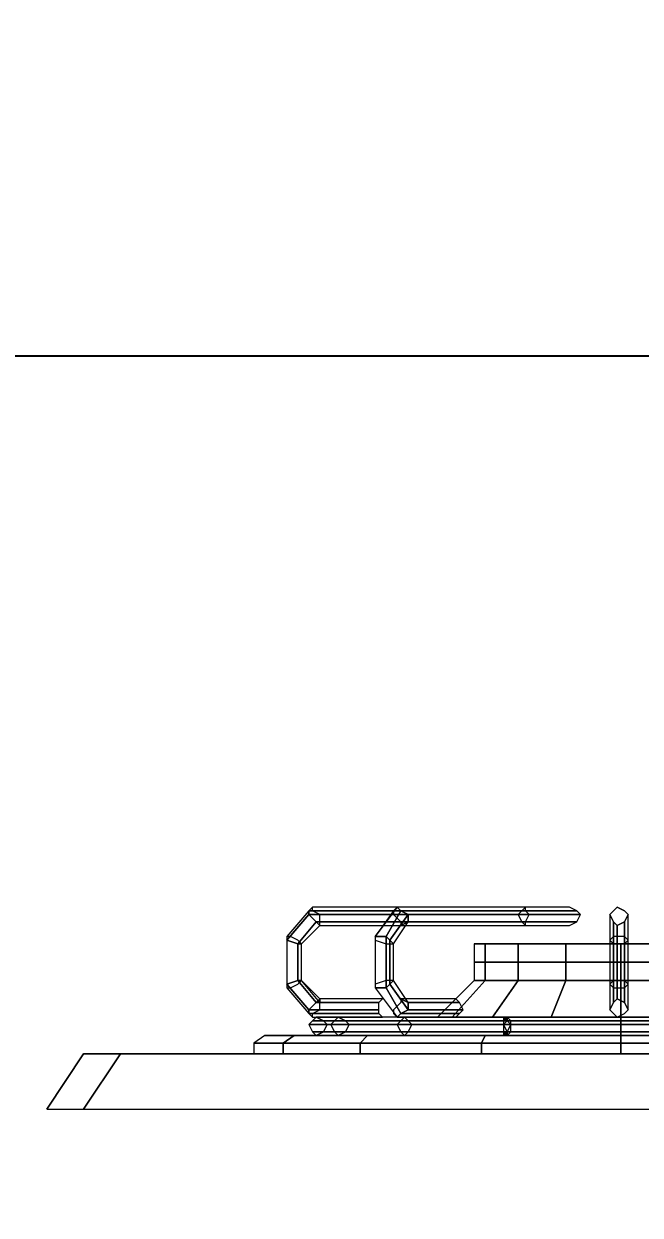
# Model space of a CAD drawing. Header units: millimetres. Extents: x -497855 to 324262, y -590254 to -173602.
# Drawn here: x -486051.2 to -485889.1, y -587116.4 to -586803 of the extents above; entities that cross this region are included whole.
import ezdxf

# ---------------------------------------------------------------- set-up
doc = ezdxf.new("R2010")
doc.units = ezdxf.units.MM
doc.header["$PDMODE"] = 3
doc.layers.add('水电图层', color=4, linetype='Continuous')
doc.styles.add('数、文', font='', dxfattribs={"width": 0.8})
doc.styles.get('数、文').set_extended_font_data('SimSun')
doc.dimstyles.new('60', dxfattribs={"dimscale": 60, "dimtxt": 1, "dimasz": 0.8, "dimexe": 1, "dimexo": 3, "dimgap": 0.3, "dimtad": 1, "dimdec": 0, "dimtxsty": '数、文', "dimblk": 'OBLIQUE', "dimcen": 0.3, "dimdle": 0.4, "dimclrd": 8, "dimclre": 8, "dimclrt": 1, "dimadec": 0, "dimazin": 0, "dimtfac": 1, "dimtdec": 0, "dimtix": 1, "dimtofl": 0, "dimtmove": 1, "dimatfit": 3, "dimldrblk": 'DOT', "dimfxl": 1, "dimfxlon": 1, "dimtolj": 1, "dimarcsym": 0})

# ---------------------------------------------------------------- blocks, each defined once
blk = doc.blocks.new('thyju')
at = {"color": 7, "lineweight": 0}
for p, q in [((-487527.13, -501179.56), (-487532.92, -501186.32)), ((-487526.16, -501178.6), (-487527.13, -501179.56)), ((-487526.16, -501178.6), (-487527.13, -501179.56)), ((-487527.13, -501180.53), (-487527.13, -501179.56)), ((-487471.12, -501179.56), (-487527.13, -501179.56)), ((-487527.13, -501179.56), (-487527.13, -501180.53)), ((-487527.13, -501179.56), (-487471.12, -501179.56)), ((-487527.13, -501179.56), (-487527.13, -501180.53)), ((-487470.15, -501178.6), (-487526.16, -501178.6)), ((-487526.16, -501179.56), (-487526.16, -501178.6)), ((-487524.23, -501180.53), (-487526.16, -501179.56)), ((-487503.95, -501178.6), (-487509.74, -501186.32)), ((-487509.74, -501186.32), (-487503.95, -501178.6)), ((-487504.92, -501179.56), (-487509.74, -501186.32)), ((-487502.98, -501179.56), (-487506.85, -501186.32)), ((-487506.85, -501186.32), (-487502.98, -501179.56)), ((-487503.95, -501178.6), (-487504.92, -501179.56)), ((-487503.95, -501178.6), (-487504.92, -501179.56)), ((-487504.92, -501179.56), (-487504.92, -501180.53)), ((-487458.56, -501178.6), (-487503.95, -501178.6)), ((-487503.95, -501178.6), (-487502.98, -501179.56)), ((-487502.98, -501179.56), (-487503.95, -501178.6)), ((-487502.98, -501179.56), (-487503.95, -501178.6)), ((-487456.63, -501179.56), (-487502.98, -501179.56)), ((-487502.98, -501179.56), (-487501.05, -501180.53)), ((-487502.98, -501179.56), (-487456.63, -501179.56)), ((-487501.05, -501180.53), (-487502.98, -501179.56)), ((-487501.05, -501180.53), (-487502.98, -501179.56)), ((-487472.08, -501180.53), (-487471.12, -501179.56)), ((-487471.12, -501179.56), (-487472.08, -501180.53)), ((-487471.12, -501179.56), (-487470.15, -501178.6)), ((-487470.15, -501178.6), (-487471.12, -501179.56)), ((-487470.15, -501179.56), (-487470.15, -501178.6)), ((-487469.19, -501180.53), (-487470.15, -501179.56)), ((-487456.63, -501179.56), (-487458.56, -501178.6)), ((-487455.67, -501180.53), (-487456.63, -501179.56)), ((-487446.98, -501179.56), (-487447.94, -501180.53)), ((-487447.94, -501180.53), (-487446.98, -501179.56)), ((-487446.98, -501179.56), (-487447.94, -501180.53)), ((-487446.98, -501179.56), (-487447.94, -501180.53)), ((-487446.01, -501178.6), (-487446.98, -501179.56)), ((-487446.98, -501179.56), (-487446.01, -501178.6)), ((-487446.01, -501178.6), (-487446.98, -501179.56)), ((-487446.01, -501178.6), (-487446.98, -501179.56)), ((-487446.98, -501179.56), (-487446.98, -501179.56)), ((-487446.98, -501179.56), (-487446.98, -501179.56)), ((-487444.08, -501179.56), (-487446.01, -501178.6)), ((-487446.01, -501178.6), (-487446.01, -501178.6)), ((-487446.01, -501178.6), (-487444.08, -501179.56)), ((-487446.01, -501178.6), (-487446.01, -501178.6)), ((-487444.08, -501179.56), (-487446.01, -501178.6)), ((-487444.08, -501179.56), (-487446.01, -501178.6)), ((-487443.11, -501180.53), (-487444.08, -501179.56)), ((-487444.08, -501179.56), (-487444.08, -501179.56)), ((-487444.08, -501179.56), (-487443.11, -501180.53)), ((-487444.08, -501179.56), (-487444.08, -501179.56)), ((-487443.11, -501180.53), (-487444.08, -501179.56)), ((-487443.11, -501180.53), (-487444.08, -501179.56)), ((-487527.13, -501180.53), (-487532.92, -501187.29)), ((-487532.92, -501187.29), (-487527.13, -501180.53)), ((-487525.19, -501182.46), (-487530.02, -501188.25)), ((-487530.02, -501188.25), (-487525.19, -501182.46)), ((-487529.06, -501188.25), (-487524.23, -501183.43)), ((-487525.19, -501182.46), (-487527.13, -501180.53)), ((-487472.08, -501180.53), (-487527.13, -501180.53)), ((-487527.13, -501180.53), (-487525.19, -501182.46)), ((-487527.13, -501180.53), (-487472.08, -501180.53)), ((-487527.13, -501180.53), (-487525.19, -501182.46)), ((-487524.23, -501183.43), (-487525.19, -501182.46)), ((-487471.12, -501182.46), (-487525.19, -501182.46)), ((-487525.19, -501182.46), (-487524.23, -501183.43)), ((-487525.19, -501182.46), (-487471.12, -501182.46)), ((-487525.19, -501182.46), (-487524.23, -501183.43)), ((-487524.23, -501182.46), (-487524.23, -501180.53)), ((-487524.23, -501180.53), (-487524.23, -501180.53)), ((-487524.23, -501183.43), (-487524.23, -501182.46)), ((-487524.23, -501183.43), (-487470.15, -501183.43)), ((-487501.05, -501180.53), (-487505.88, -501187.29)), ((-487505.88, -501187.29), (-487501.05, -501180.53)), ((-487504.92, -501180.53), (-487502.98, -501182.46)), ((-487504.92, -501180.53), (-487504.92, -501180.53)), ((-487504.92, -501188.25), (-487501.05, -501182.46)), ((-487502.98, -501182.46), (-487502.98, -501183.43)), ((-487502.98, -501183.43), (-487501.05, -501182.46)), ((-487501.05, -501182.46), (-487502.98, -501183.43)), ((-487502.98, -501183.43), (-487458.56, -501183.43)), ((-487455.67, -501180.53), (-487501.05, -501180.53)), ((-487501.05, -501180.53), (-487501.05, -501182.46)), ((-487501.05, -501180.53), (-487455.67, -501180.53)), ((-487501.05, -501182.46), (-487501.05, -501180.53)), ((-487501.05, -501182.46), (-487501.05, -501180.53)), ((-487501.05, -501182.46), (-487456.63, -501182.46)), ((-487456.63, -501182.46), (-487501.05, -501182.46)), ((-487471.12, -501182.46), (-487472.08, -501180.53)), ((-487472.08, -501180.53), (-487471.12, -501182.46)), ((-487470.15, -501183.43), (-487471.12, -501182.46)), ((-487471.12, -501182.46), (-487470.15, -501183.43)), ((-487470.15, -501182.46), (-487469.19, -501180.53)), ((-487470.15, -501183.43), (-487470.15, -501182.46)), ((-487469.19, -501180.53), (-487469.19, -501180.53)), ((-487458.56, -501183.43), (-487456.63, -501182.46)), ((-487456.63, -501182.46), (-487455.67, -501180.53)), ((-487447.94, -501180.53), (-487447.94, -501180.53)), ((-487447.94, -501180.53), (-487446.98, -501182.46)), ((-487447.94, -501180.53), (-487447.94, -501180.53)), ((-487447.94, -501180.53), (-487447.94, -501187.29)), ((-487446.98, -501182.46), (-487447.94, -501180.53)), ((-487447.94, -501180.53), (-487446.98, -501182.46)), ((-487447.94, -501180.53), (-487447.94, -501180.53)), ((-487446.98, -501182.46), (-487446.01, -501183.43)), ((-487446.98, -501182.46), (-487446.98, -501188.25)), ((-487446.01, -501183.43), (-487446.98, -501182.46)), ((-487446.98, -501188.25), (-487446.98, -501182.46)), ((-487446.98, -501182.46), (-487446.01, -501183.43)), ((-487446.01, -501183.43), (-487444.08, -501182.46)), ((-487444.08, -501182.46), (-487446.01, -501183.43)), ((-487446.01, -501183.43), (-487444.08, -501182.46)), ((-487446.01, -501188.25), (-487446.01, -501183.43)), ((-487446.01, -501183.43), (-487446.01, -501188.25)), ((-487444.08, -501182.46), (-487443.11, -501180.53)), ((-487443.11, -501180.53), (-487444.08, -501182.46)), ((-487444.08, -501182.46), (-487443.11, -501180.53)), ((-487444.08, -501188.25), (-487444.08, -501182.46)), ((-487444.08, -501182.46), (-487444.08, -501188.25)), ((-487443.11, -501180.53), (-487443.11, -501180.53)), ((-487443.11, -501187.29), (-487443.11, -501180.53)), ((-487532.92, -501186.32), (-487532.92, -501187.29)), ((-487531.95, -501186.32), (-487532.92, -501186.32)), ((-487532.92, -501186.32), (-487532.92, -501186.32)), ((-487532.92, -501186.32), (-487532.92, -501187.29)), ((-487530.02, -501187.29), (-487531.95, -501186.32)), ((-487509.74, -501186.32), (-487506.85, -501186.32)), ((-487509.74, -501186.32), (-487509.74, -501186.32)), ((-487509.74, -501186.32), (-487509.74, -501199.84)), ((-487506.85, -501186.32), (-487509.74, -501186.32)), ((-487506.85, -501186.32), (-487509.74, -501186.32)), ((-487509.74, -501186.32), (-487509.74, -501186.32)), ((-487509.74, -501186.32), (-487509.74, -501187.29)), ((-487506.85, -501186.32), (-487505.88, -501187.29)), ((-487506.85, -501186.32), (-487506.85, -501199.84)), ((-487505.88, -501187.29), (-487506.85, -501186.32)), ((-487506.85, -501199.84), (-487506.85, -501186.32)), ((-487505.88, -501187.29), (-487506.85, -501186.32)), ((-487446.98, -501186.32), (-487447.94, -501187.29)), ((-487446.01, -501186.32), (-487446.98, -501186.32)), ((-487444.08, -501186.32), (-487446.01, -501186.32)), ((-487443.11, -501187.29), (-487444.08, -501186.32)), ((-487532.92, -501187.29), (-487530.02, -501188.25)), ((-487532.92, -501187.29), (-487532.92, -501198.88)), ((-487530.02, -501188.25), (-487532.92, -501187.29)), ((-487532.92, -501187.29), (-487530.02, -501188.25)), ((-487529.06, -501188.25), (-487530.02, -501187.29)), ((-487530.02, -501187.29), (-487530.02, -501187.29)), ((-487530.02, -501188.25), (-487529.06, -501188.25)), ((-487530.02, -501188.25), (-487530.02, -501197.91)), ((-487529.06, -501188.25), (-487530.02, -501188.25)), ((-487530.02, -501197.91), (-487530.02, -501188.25)), ((-487530.02, -501188.25), (-487529.06, -501188.25)), ((-487529.06, -501197.91), (-487529.06, -501188.25)), ((-487529.06, -501188.25), (-487529.06, -501188.25)), ((-487509.74, -501187.29), (-487506.85, -501188.25)), ((-487509.74, -501187.29), (-487509.74, -501187.29)), ((-487506.85, -501188.25), (-487505.88, -501188.25)), ((-487505.88, -501187.29), (-487504.92, -501188.25)), ((-487505.88, -501187.29), (-487505.88, -501198.88)), ((-487504.92, -501188.25), (-487505.88, -501187.29)), ((-487505.88, -501198.88), (-487505.88, -501187.29)), ((-487504.92, -501188.25), (-487505.88, -501187.29)), ((-487505.88, -501188.25), (-487504.92, -501188.25)), ((-487504.92, -501197.91), (-487504.92, -501188.25)), ((-487483.67, -501188.25), (-487483.67, -501193.08)), ((-487480.77, -501188.25), (-487483.67, -501188.25)), ((-487480.77, -501188.25), (-487483.67, -501188.25)), ((-487483.67, -501188.25), (-487480.77, -501188.25)), ((-487480.77, -501193.08), (-487480.77, -501188.25)), ((-487480.77, -501188.25), (-487480.77, -501193.08)), ((-487472.08, -501188.25), (-487480.77, -501188.25)), ((-487472.08, -501188.25), (-487480.77, -501188.25)), ((-487480.77, -501188.25), (-487472.08, -501188.25)), ((-487472.08, -501193.08), (-487472.08, -501188.25)), ((-487472.08, -501188.25), (-487472.08, -501193.08)), ((-487459.53, -501188.25), (-487472.08, -501188.25)), ((-487459.53, -501188.25), (-487472.08, -501188.25)), ((-487472.08, -501188.25), (-487459.53, -501188.25)), ((-487459.53, -501193.08), (-487459.53, -501188.25)), ((-487459.53, -501188.25), (-487459.53, -501193.08)), ((-487445.05, -501188.25), (-487459.53, -501188.25)), ((-487445.05, -501188.25), (-487459.53, -501188.25)), ((-487459.53, -501188.25), (-487445.05, -501188.25)), ((-487447.94, -501187.29), (-487446.98, -501188.25)), ((-487447.94, -501187.29), (-487447.94, -501198.88)), ((-487446.98, -501188.25), (-487447.94, -501187.29)), ((-487447.94, -501187.29), (-487446.98, -501188.25)), ((-487447.94, -501187.29), (-487447.94, -501187.29)), ((-487446.98, -501188.25), (-487446.01, -501188.25)), ((-487446.98, -501188.25), (-487446.98, -501197.91)), ((-487446.01, -501188.25), (-487446.98, -501188.25)), ((-487446.98, -501197.91), (-487446.98, -501188.25)), ((-487446.98, -501188.25), (-487446.01, -501188.25)), ((-487446.01, -501188.25), (-487444.08, -501188.25)), ((-487446.01, -501197.91), (-487446.01, -501188.25)), ((-487446.01, -501188.25), (-487446.01, -501197.91)), ((-487444.08, -501188.25), (-487446.01, -501188.25)), ((-487446.01, -501188.25), (-487444.08, -501188.25)), ((-487445.05, -501193.08), (-487445.05, -501188.25)), ((-487445.05, -501188.25), (-487445.05, -501193.08)), ((-487430.56, -501188.25), (-487445.05, -501188.25)), ((-487430.56, -501188.25), (-487445.05, -501188.25)), ((-487445.05, -501188.25), (-487430.56, -501188.25)), ((-487444.08, -501188.25), (-487443.11, -501187.29)), ((-487443.11, -501187.29), (-487444.08, -501188.25)), ((-487444.08, -501188.25), (-487443.11, -501187.29)), ((-487444.08, -501197.91), (-487444.08, -501188.25)), ((-487444.08, -501188.25), (-487444.08, -501197.91)), ((-487443.11, -501198.88), (-487443.11, -501187.29)), ((-487483.67, -501193.08), (-487480.77, -501193.08)), ((-487483.67, -501193.08), (-487483.67, -501197.91)), ((-487480.77, -501193.08), (-487483.67, -501193.08)), ((-487480.77, -501193.08), (-487472.08, -501193.08)), ((-487480.77, -501197.91), (-487480.77, -501193.08)), ((-487480.77, -501193.08), (-487480.77, -501197.91)), ((-487472.08, -501193.08), (-487480.77, -501193.08)), ((-487472.08, -501193.08), (-487459.53, -501193.08)), ((-487472.08, -501197.91), (-487472.08, -501193.08)), ((-487472.08, -501193.08), (-487472.08, -501197.91)), ((-487459.53, -501193.08), (-487472.08, -501193.08)), ((-487459.53, -501193.08), (-487445.05, -501193.08)), ((-487459.53, -501197.91), (-487459.53, -501193.08)), ((-487459.53, -501193.08), (-487459.53, -501197.91)), ((-487445.05, -501193.08), (-487459.53, -501193.08)), ((-487445.05, -501193.08), (-487430.56, -501193.08)), ((-487445.05, -501197.91), (-487445.05, -501193.08)), ((-487445.05, -501193.08), (-487445.05, -501197.91)), ((-487430.56, -501193.08), (-487445.05, -501193.08)), ((-487532.92, -501198.88), (-487530.02, -501197.91)), ((-487530.02, -501197.91), (-487532.92, -501198.88)), ((-487530.02, -501197.91), (-487532.92, -501198.88)), ((-487532.92, -501198.88), (-487527.13, -501205.64)), ((-487527.13, -501205.64), (-487532.92, -501198.88)), ((-487532.92, -501198.88), (-487532.92, -501199.84)), ((-487532.92, -501198.88), (-487532.92, -501199.84)), ((-487531.95, -501199.84), (-487530.02, -501198.88)), ((-487530.02, -501197.91), (-487529.06, -501197.91)), ((-487525.19, -501203.7), (-487530.02, -501197.91)), ((-487530.02, -501197.91), (-487525.19, -501203.7)), ((-487529.06, -501197.91), (-487530.02, -501197.91)), ((-487530.02, -501198.88), (-487529.06, -501197.91)), ((-487529.06, -501197.91), (-487530.02, -501197.91)), ((-487530.02, -501198.88), (-487530.02, -501198.88)), ((-487529.06, -501197.91), (-487524.23, -501202.74)), ((-487524.23, -501203.7), (-487529.06, -501197.91)), ((-487529.06, -501197.91), (-487529.06, -501197.91)), ((-487524.23, -501202.74), (-487529.06, -501197.91)), ((-487529.06, -501197.91), (-487529.06, -501197.91)), ((-487506.85, -501197.91), (-487509.74, -501198.88)), ((-487509.74, -501198.88), (-487509.74, -501199.84)), ((-487509.74, -501198.88), (-487509.74, -501198.88)), ((-487505.88, -501197.91), (-487506.85, -501197.91)), ((-487506.85, -501199.84), (-487505.88, -501198.88)), ((-487505.88, -501198.88), (-487506.85, -501199.84)), ((-487506.85, -501199.84), (-487505.88, -501198.88)), ((-487505.88, -501198.88), (-487504.92, -501197.91)), ((-487504.92, -501197.91), (-487505.88, -501198.88)), ((-487505.88, -501198.88), (-487504.92, -501197.91)), ((-487504.92, -501197.91), (-487505.88, -501197.91)), ((-487505.88, -501198.88), (-487501.05, -501205.64)), ((-487501.05, -501205.64), (-487505.88, -501198.88)), ((-487501.05, -501203.7), (-487504.92, -501197.91)), ((-487483.67, -501197.91), (-487493.33, -501207.57)), ((-487480.77, -501197.91), (-487489.47, -501207.57)), ((-487489.47, -501207.57), (-487480.77, -501197.91)), ((-487483.67, -501197.91), (-487480.77, -501197.91)), ((-487480.77, -501197.91), (-487483.67, -501197.91)), ((-487480.77, -501197.91), (-487472.08, -501197.91)), ((-487472.08, -501197.91), (-487480.77, -501197.91)), ((-487472.08, -501197.91), (-487478.84, -501207.57)), ((-487478.84, -501207.57), (-487472.08, -501197.91)), ((-487472.08, -501197.91), (-487459.53, -501197.91)), ((-487459.53, -501197.91), (-487472.08, -501197.91)), ((-487459.53, -501197.91), (-487463.39, -501207.57)), ((-487463.39, -501207.57), (-487459.53, -501197.91)), ((-487459.53, -501197.91), (-487445.05, -501197.91)), ((-487445.05, -501197.91), (-487459.53, -501197.91)), ((-487447.94, -501198.88), (-487446.98, -501197.91)), ((-487446.98, -501197.91), (-487447.94, -501198.88)), ((-487446.98, -501197.91), (-487447.94, -501198.88)), ((-487447.94, -501198.88), (-487447.94, -501205.64)), ((-487447.94, -501198.88), (-487446.98, -501199.84)), ((-487447.94, -501198.88), (-487447.94, -501198.88)), ((-487446.98, -501197.91), (-487446.01, -501197.91)), ((-487446.98, -501197.91), (-487446.98, -501203.7)), ((-487446.01, -501197.91), (-487446.98, -501197.91)), ((-487446.98, -501203.7), (-487446.98, -501197.91)), ((-487446.01, -501197.91), (-487446.98, -501197.91)), ((-487446.01, -501197.91), (-487444.08, -501197.91)), ((-487446.01, -501202.74), (-487446.01, -501197.91)), ((-487446.01, -501197.91), (-487446.01, -501202.74)), ((-487444.08, -501197.91), (-487446.01, -501197.91)), ((-487444.08, -501197.91), (-487446.01, -501197.91)), ((-487445.05, -501197.91), (-487430.56, -501197.91)), ((-487445.05, -501197.91), (-487445.05, -501207.57)), ((-487430.56, -501197.91), (-487445.05, -501197.91)), ((-487445.05, -501207.57), (-487445.05, -501197.91)), ((-487444.08, -501197.91), (-487443.11, -501198.88)), ((-487444.08, -501203.7), (-487444.08, -501197.91)), ((-487444.08, -501197.91), (-487444.08, -501203.7)), ((-487443.11, -501198.88), (-487444.08, -501197.91)), ((-487443.11, -501198.88), (-487444.08, -501197.91)), ((-487444.08, -501199.84), (-487443.11, -501198.88)), ((-487443.11, -501205.64), (-487443.11, -501198.88)), ((-487532.92, -501199.84), (-487527.13, -501206.6)), ((-487532.92, -501199.84), (-487532.92, -501199.84)), ((-487532.92, -501199.84), (-487531.95, -501199.84)), ((-487509.74, -501199.84), (-487506.85, -501199.84)), ((-487509.74, -501199.84), (-487503.95, -501207.57)), ((-487506.85, -501199.84), (-487509.74, -501199.84)), ((-487509.74, -501199.84), (-487509.74, -501199.84)), ((-487509.74, -501199.84), (-487506.85, -501199.84)), ((-487506.85, -501199.84), (-487502.98, -501206.6)), ((-487502.98, -501206.6), (-487506.85, -501199.84)), ((-487446.98, -501199.84), (-487446.01, -501199.84)), ((-487446.01, -501199.84), (-487444.08, -501199.84)), ((-487527.13, -501205.64), (-487525.19, -501203.7)), ((-487525.19, -501203.7), (-487527.13, -501205.64)), ((-487525.19, -501203.7), (-487527.13, -501205.64)), ((-487524.23, -501202.74), (-487525.19, -501203.7)), ((-487525.19, -501203.7), (-487524.23, -501202.74)), ((-487524.23, -501202.74), (-487525.19, -501203.7)), ((-487525.19, -501203.7), (-487508.78, -501203.7)), ((-487508.78, -501203.7), (-487525.19, -501203.7)), ((-487507.81, -501202.74), (-487524.23, -501202.74)), ((-487524.23, -501202.74), (-487524.23, -501203.7)), ((-487524.23, -501203.7), (-487524.23, -501202.74)), ((-487524.23, -501205.64), (-487524.23, -501203.7)), ((-487508.78, -501203.7), (-487507.81, -501202.74)), ((-487508.78, -501205.64), (-487508.78, -501203.7)), ((-487502.98, -501203.7), (-487504.92, -501205.64)), ((-487488.5, -501202.74), (-487502.98, -501202.74)), ((-487502.98, -501202.74), (-487501.05, -501203.7)), ((-487501.05, -501203.7), (-487502.98, -501202.74)), ((-487502.98, -501202.74), (-487502.98, -501203.7)), ((-487501.05, -501205.64), (-487501.05, -501203.7)), ((-487501.05, -501203.7), (-487487.53, -501203.7)), ((-487487.53, -501203.7), (-487501.05, -501203.7)), ((-487501.05, -501203.7), (-487501.05, -501205.64)), ((-487501.05, -501205.64), (-487501.05, -501203.7)), ((-487487.53, -501203.7), (-487488.5, -501202.74)), ((-487486.57, -501205.64), (-487487.53, -501203.7)), ((-487447.94, -501205.64), (-487446.98, -501203.7)), ((-487446.98, -501203.7), (-487447.94, -501205.64)), ((-487447.94, -501205.64), (-487446.98, -501203.7)), ((-487446.98, -501203.7), (-487447.94, -501205.64)), ((-487446.98, -501203.7), (-487447.94, -501205.64)), ((-487446.98, -501203.7), (-487446.01, -501202.74)), ((-487446.01, -501202.74), (-487446.98, -501203.7)), ((-487446.98, -501203.7), (-487446.01, -501202.74)), ((-487446.01, -501202.74), (-487446.98, -501203.7)), ((-487446.01, -501202.74), (-487446.98, -501203.7)), ((-487446.98, -501203.7), (-487446.98, -501203.7)), ((-487446.98, -501203.7), (-487446.98, -501203.7)), ((-487446.01, -501202.74), (-487444.08, -501203.7)), ((-487444.08, -501203.7), (-487446.01, -501202.74)), ((-487446.01, -501202.74), (-487446.01, -501202.74)), ((-487446.01, -501202.74), (-487446.01, -501202.74)), ((-487446.01, -501202.74), (-487444.08, -501203.7)), ((-487444.08, -501203.7), (-487446.01, -501202.74)), ((-487444.08, -501203.7), (-487446.01, -501202.74)), ((-487444.08, -501203.7), (-487443.11, -501205.64)), ((-487443.11, -501205.64), (-487444.08, -501203.7)), ((-487444.08, -501203.7), (-487444.08, -501203.7)), ((-487444.08, -501203.7), (-487444.08, -501203.7)), ((-487444.08, -501203.7), (-487443.11, -501205.64)), ((-487443.11, -501205.64), (-487444.08, -501203.7)), ((-487443.11, -501205.64), (-487444.08, -501203.7)), ((-487527.13, -501206.6), (-487527.13, -501205.64)), ((-487527.13, -501205.64), (-487508.78, -501205.64)), ((-487508.78, -501205.64), (-487527.13, -501205.64)), ((-487527.13, -501205.64), (-487527.13, -501206.6)), ((-487527.13, -501205.64), (-487527.13, -501206.6)), ((-487527.13, -501206.6), (-487508.78, -501206.6)), ((-487508.78, -501206.6), (-487527.13, -501206.6)), ((-487527.13, -501206.6), (-487526.16, -501207.57)), ((-487527.13, -501206.6), (-487526.16, -501207.57)), ((-487526.16, -501208.53), (-487527.13, -501209.5)), ((-487526.16, -501208.53), (-487527.13, -501209.5)), ((-487526.16, -501206.6), (-487524.23, -501205.64)), ((-487526.16, -501207.57), (-487526.16, -501206.6)), ((-487526.16, -501207.57), (-487507.81, -501207.57)), ((-487525.19, -501207.57), (-487526.16, -501208.53)), ((-487525.19, -501207.57), (-487526.16, -501208.53)), ((-487520.37, -501208.53), (-487526.16, -501208.53)), ((-487526.16, -501208.53), (-487520.37, -501208.53)), ((-487519.4, -501207.57), (-487525.19, -501207.57)), ((-487519.4, -501207.57), (-487525.19, -501207.57)), ((-487525.19, -501207.57), (-487523.26, -501208.53)), ((-487523.26, -501208.53), (-487525.19, -501207.57)), ((-487525.19, -501207.57), (-487525.19, -501207.57)), ((-487524.23, -501205.64), (-487524.23, -501205.64)), ((-487517.47, -501208.53), (-487523.26, -501208.53)), ((-487523.26, -501208.53), (-487522.3, -501209.5)), ((-487523.26, -501208.53), (-487517.47, -501208.53)), ((-487522.3, -501209.5), (-487523.26, -501208.53)), ((-487520.37, -501208.53), (-487521.33, -501209.5)), ((-487521.33, -501209.5), (-487520.37, -501208.53)), ((-487520.37, -501208.53), (-487521.33, -501209.5)), ((-487520.37, -501208.53), (-487521.33, -501209.5)), ((-487519.4, -501207.57), (-487520.37, -501208.53)), ((-487520.37, -501208.53), (-487519.4, -501207.57)), ((-487519.4, -501207.57), (-487520.37, -501208.53)), ((-487519.4, -501207.57), (-487520.37, -501208.53)), ((-487502.98, -501208.53), (-487520.37, -501208.53)), ((-487520.37, -501208.53), (-487502.98, -501208.53)), ((-487502.02, -501207.57), (-487519.4, -501207.57)), ((-487517.47, -501208.53), (-487519.4, -501207.57)), ((-487519.4, -501207.57), (-487519.4, -501207.57)), ((-487517.47, -501208.53), (-487519.4, -501207.57)), ((-487502.02, -501207.57), (-487519.4, -501207.57)), ((-487519.4, -501207.57), (-487517.47, -501208.53)), ((-487517.47, -501208.53), (-487519.4, -501207.57)), ((-487519.4, -501207.57), (-487519.4, -501207.57)), ((-487516.5, -501209.5), (-487517.47, -501208.53)), ((-487516.5, -501209.5), (-487517.47, -501208.53)), ((-487501.05, -501208.53), (-487517.47, -501208.53)), ((-487517.47, -501208.53), (-487516.5, -501209.5)), ((-487517.47, -501208.53), (-487501.05, -501208.53)), ((-487516.5, -501209.5), (-487517.47, -501208.53)), ((-487508.78, -501206.6), (-487508.78, -501205.64)), ((-487507.81, -501207.57), (-487508.78, -501206.6)), ((-487504.92, -501205.64), (-487504.92, -501206.6)), ((-487504.92, -501205.64), (-487504.92, -501205.64)), ((-487504.92, -501206.6), (-487503.95, -501207.57)), ((-487503.95, -501207.57), (-487502.98, -501206.6)), ((-487502.98, -501206.6), (-487503.95, -501207.57)), ((-487503.95, -501207.57), (-487502.98, -501206.6)), ((-487503.95, -501207.57), (-487488.5, -501207.57)), ((-487502.98, -501208.53), (-487503.95, -501209.5)), ((-487503.95, -501209.5), (-487502.98, -501208.53)), ((-487502.98, -501208.53), (-487503.95, -501209.5)), ((-487502.98, -501208.53), (-487503.95, -501209.5)), ((-487502.98, -501206.6), (-487501.05, -501205.64)), ((-487501.05, -501205.64), (-487502.98, -501206.6)), ((-487502.98, -501206.6), (-487501.05, -501205.64)), ((-487502.98, -501206.6), (-487487.53, -501206.6)), ((-487487.53, -501206.6), (-487502.98, -501206.6)), ((-487502.02, -501207.57), (-487502.98, -501208.53)), ((-487502.98, -501208.53), (-487502.02, -501207.57)), ((-487502.02, -501207.57), (-487502.98, -501208.53)), ((-487502.02, -501207.57), (-487502.98, -501208.53)), ((-487474.98, -501208.53), (-487502.98, -501208.53)), ((-487502.98, -501208.53), (-487474.98, -501208.53)), ((-487474.98, -501207.57), (-487502.02, -501207.57)), ((-487501.05, -501208.53), (-487502.02, -501207.57)), ((-487502.02, -501207.57), (-487502.02, -501207.57)), ((-487501.05, -501208.53), (-487502.02, -501207.57)), ((-487474.98, -501207.57), (-487502.02, -501207.57)), ((-487502.02, -501207.57), (-487501.05, -501208.53)), ((-487501.05, -501208.53), (-487502.02, -501207.57)), ((-487502.02, -501207.57), (-487502.02, -501207.57)), ((-487501.05, -501205.64), (-487486.57, -501205.64)), ((-487486.57, -501205.64), (-487501.05, -501205.64)), ((-487500.09, -501209.5), (-487501.05, -501208.53)), ((-487500.09, -501209.5), (-487501.05, -501208.53)), ((-487474.02, -501208.53), (-487501.05, -501208.53)), ((-487501.05, -501208.53), (-487500.09, -501209.5)), ((-487501.05, -501208.53), (-487474.02, -501208.53)), ((-487500.09, -501209.5), (-487501.05, -501208.53)), ((-487493.33, -501207.57), (-487489.47, -501207.57)), ((-487489.47, -501207.57), (-487478.84, -501207.57)), ((-487488.5, -501207.57), (-487487.53, -501206.6)), ((-487487.53, -501206.6), (-487486.57, -501205.64)), ((-487478.84, -501207.57), (-487463.39, -501207.57)), ((-487474.98, -501207.57), (-487475.95, -501208.53)), ((-487445.05, -501207.57), (-487475.95, -501207.57)), ((-487475.95, -501207.57), (-487474.98, -501208.53)), ((-487475.95, -501207.57), (-487475.95, -501208.53)), ((-487474.98, -501208.53), (-487475.95, -501207.57)), ((-487475.95, -501207.57), (-487475.95, -501207.57)), ((-487445.05, -501208.53), (-487475.95, -501208.53)), ((-487475.95, -501208.53), (-487475.95, -501209.5)), ((-487475.95, -501208.53), (-487445.05, -501208.53)), ((-487475.95, -501209.5), (-487474.98, -501208.53)), ((-487474.98, -501208.53), (-487475.95, -501209.5)), ((-487475.95, -501208.53), (-487475.95, -501209.5)), ((-487445.05, -501207.57), (-487474.98, -501207.57)), ((-487474.98, -501208.53), (-487474.98, -501207.57)), ((-487474.98, -501207.57), (-487474.98, -501208.53)), ((-487474.02, -501208.53), (-487474.98, -501207.57)), ((-487474.98, -501207.57), (-487474.98, -501207.57)), ((-487474.02, -501208.53), (-487474.98, -501207.57)), ((-487445.05, -501208.53), (-487474.98, -501208.53)), ((-487474.98, -501208.53), (-487474.02, -501209.5)), ((-487474.98, -501208.53), (-487445.05, -501208.53)), ((-487474.02, -501209.5), (-487474.98, -501208.53)), ((-487474.02, -501209.5), (-487474.02, -501208.53)), ((-487474.02, -501209.5), (-487474.02, -501208.53)), ((-487463.39, -501207.57), (-487445.05, -501207.57)), ((-487447.94, -501205.64), (-487446.98, -501206.6)), ((-487447.94, -501205.64), (-487447.94, -501205.64)), ((-487447.94, -501205.64), (-487447.94, -501205.64)), ((-487447.94, -501205.64), (-487446.98, -501206.6)), ((-487447.94, -501205.64), (-487447.94, -501205.64)), ((-487446.98, -501206.6), (-487446.01, -501207.57)), ((-487446.98, -501206.6), (-487446.01, -501207.57)), ((-487446.01, -501207.57), (-487444.08, -501206.6)), ((-487446.01, -501207.57), (-487444.08, -501206.6)), ((-487445.05, -501207.57), (-487426.7, -501207.57)), ((-487414.14, -501207.57), (-487445.05, -501207.57)), ((-487445.05, -501207.57), (-487445.05, -501208.53)), ((-487445.05, -501208.53), (-487445.05, -501207.57)), ((-487445.05, -501208.53), (-487445.05, -501207.57)), ((-487415.11, -501207.57), (-487445.05, -501207.57)), ((-487445.05, -501207.57), (-487445.05, -501208.53)), ((-487414.14, -501208.53), (-487445.05, -501208.53)), ((-487445.05, -501208.53), (-487445.05, -501209.5)), ((-487445.05, -501208.53), (-487414.14, -501208.53)), ((-487445.05, -501209.5), (-487445.05, -501208.53)), ((-487445.05, -501209.5), (-487445.05, -501208.53)), ((-487416.08, -501208.53), (-487445.05, -501208.53)), ((-487445.05, -501208.53), (-487445.05, -501209.5)), ((-487445.05, -501208.53), (-487416.08, -501208.53)), ((-487444.08, -501206.6), (-487443.11, -501205.64)), ((-487444.08, -501206.6), (-487443.11, -501205.64)), ((-487443.11, -501205.64), (-487443.11, -501205.64)), ((-487521.33, -501209.5), (-487527.13, -501209.5)), ((-487527.13, -501209.5), (-487526.16, -501211.43)), ((-487527.13, -501209.5), (-487521.33, -501209.5)), ((-487527.13, -501209.5), (-487526.16, -501211.43)), ((-487520.37, -501211.43), (-487526.16, -501211.43)), ((-487526.16, -501211.43), (-487525.19, -501212.39)), ((-487526.16, -501211.43), (-487520.37, -501211.43)), ((-487526.16, -501211.43), (-487525.19, -501212.39)), ((-487523.26, -501211.43), (-487525.19, -501212.39)), ((-487525.19, -501212.39), (-487523.26, -501211.43)), ((-487522.3, -501209.5), (-487523.26, -501211.43)), ((-487523.26, -501211.43), (-487522.3, -501209.5)), ((-487523.26, -501211.43), (-487517.47, -501211.43)), ((-487517.47, -501211.43), (-487523.26, -501211.43)), ((-487522.3, -501209.5), (-487516.5, -501209.5)), ((-487516.5, -501209.5), (-487522.3, -501209.5)), ((-487503.95, -501209.5), (-487521.33, -501209.5)), ((-487521.33, -501209.5), (-487520.37, -501211.43)), ((-487521.33, -501209.5), (-487503.95, -501209.5)), ((-487520.37, -501211.43), (-487521.33, -501209.5)), ((-487521.33, -501209.5), (-487520.37, -501211.43)), ((-487521.33, -501209.5), (-487520.37, -501211.43)), ((-487502.98, -501211.43), (-487520.37, -501211.43)), ((-487520.37, -501211.43), (-487519.4, -501212.39)), ((-487520.37, -501211.43), (-487502.98, -501211.43)), ((-487519.4, -501212.39), (-487520.37, -501211.43)), ((-487520.37, -501211.43), (-487519.4, -501212.39)), ((-487520.37, -501211.43), (-487519.4, -501212.39)), ((-487519.4, -501212.39), (-487517.47, -501211.43)), ((-487519.4, -501212.39), (-487517.47, -501211.43)), ((-487517.47, -501211.43), (-487519.4, -501212.39)), ((-487519.4, -501212.39), (-487517.47, -501211.43)), ((-487517.47, -501211.43), (-487516.5, -501209.5)), ((-487517.47, -501211.43), (-487516.5, -501209.5)), ((-487516.5, -501209.5), (-487517.47, -501211.43)), ((-487517.47, -501211.43), (-487516.5, -501209.5)), ((-487517.47, -501211.43), (-487501.05, -501211.43)), ((-487501.05, -501211.43), (-487517.47, -501211.43)), ((-487516.5, -501209.5), (-487500.09, -501209.5)), ((-487500.09, -501209.5), (-487516.5, -501209.5)), ((-487475.95, -501209.5), (-487503.95, -501209.5)), ((-487503.95, -501209.5), (-487502.98, -501211.43)), ((-487503.95, -501209.5), (-487475.95, -501209.5)), ((-487502.98, -501211.43), (-487503.95, -501209.5)), ((-487503.95, -501209.5), (-487502.98, -501211.43)), ((-487503.95, -501209.5), (-487502.98, -501211.43)), ((-487474.98, -501211.43), (-487502.98, -501211.43)), ((-487502.98, -501211.43), (-487502.02, -501212.39)), ((-487502.98, -501211.43), (-487474.98, -501211.43)), ((-487502.02, -501212.39), (-487502.98, -501211.43)), ((-487502.98, -501211.43), (-487502.02, -501212.39)), ((-487502.98, -501211.43), (-487502.02, -501212.39)), ((-487502.02, -501212.39), (-487501.05, -501211.43)), ((-487502.02, -501212.39), (-487501.05, -501211.43)), ((-487501.05, -501211.43), (-487502.02, -501212.39)), ((-487502.02, -501212.39), (-487501.05, -501211.43)), ((-487501.05, -501211.43), (-487500.09, -501209.5)), ((-487501.05, -501211.43), (-487500.09, -501209.5)), ((-487500.09, -501209.5), (-487501.05, -501211.43)), ((-487501.05, -501211.43), (-487500.09, -501209.5)), ((-487501.05, -501211.43), (-487474.02, -501211.43)), ((-487474.02, -501211.43), (-487501.05, -501211.43)), ((-487500.09, -501209.5), (-487474.02, -501209.5)), ((-487474.02, -501209.5), (-487500.09, -501209.5)), ((-487445.05, -501209.5), (-487475.95, -501209.5)), ((-487475.95, -501209.5), (-487475.95, -501211.43)), ((-487475.95, -501209.5), (-487445.05, -501209.5)), ((-487474.98, -501211.43), (-487475.95, -501209.5)), ((-487475.95, -501209.5), (-487474.98, -501211.43)), ((-487475.95, -501209.5), (-487475.95, -501211.43)), ((-487445.05, -501211.43), (-487475.95, -501211.43)), ((-487475.95, -501211.43), (-487474.98, -501212.39)), ((-487475.95, -501211.43), (-487445.05, -501211.43)), ((-487474.98, -501211.43), (-487475.95, -501212.39)), ((-487475.95, -501211.43), (-487475.95, -501212.39)), ((-487475.95, -501212.39), (-487474.98, -501211.43)), ((-487474.02, -501209.5), (-487474.98, -501211.43)), ((-487474.98, -501211.43), (-487474.02, -501209.5)), ((-487474.98, -501212.39), (-487474.98, -501211.43)), ((-487474.98, -501211.43), (-487474.98, -501212.39)), ((-487474.98, -501212.39), (-487474.02, -501211.43)), ((-487474.98, -501212.39), (-487474.02, -501211.43)), ((-487474.98, -501211.43), (-487445.05, -501211.43)), ((-487445.05, -501211.43), (-487474.98, -501211.43)), ((-487474.02, -501211.43), (-487474.02, -501209.5)), ((-487474.02, -501211.43), (-487474.02, -501209.5)), ((-487474.02, -501209.5), (-487445.05, -501209.5)), ((-487445.05, -501209.5), (-487474.02, -501209.5)), ((-487414.14, -501209.5), (-487445.05, -501209.5)), ((-487445.05, -501209.5), (-487445.05, -501211.43)), ((-487445.05, -501209.5), (-487414.14, -501209.5)), ((-487445.05, -501211.43), (-487445.05, -501209.5)), ((-487445.05, -501211.43), (-487445.05, -501209.5)), ((-487445.05, -501209.5), (-487416.08, -501209.5)), ((-487416.08, -501209.5), (-487445.05, -501209.5)), ((-487445.05, -501209.5), (-487445.05, -501211.43)), ((-487414.14, -501211.43), (-487445.05, -501211.43)), ((-487445.05, -501211.43), (-487445.05, -501212.39)), ((-487445.05, -501211.43), (-487414.14, -501211.43)), ((-487445.05, -501212.39), (-487445.05, -501211.43)), ((-487445.05, -501212.39), (-487445.05, -501211.43)), ((-487445.05, -501211.43), (-487416.08, -501211.43)), ((-487416.08, -501211.43), (-487445.05, -501211.43)), ((-487445.05, -501211.43), (-487445.05, -501212.39)), ((-487538.71, -501212.39), (-487541.61, -501214.33)), ((-487541.61, -501214.33), (-487533.89, -501214.33)), ((-487541.61, -501214.33), (-487541.61, -501217.22)), ((-487533.89, -501214.33), (-487541.61, -501214.33)), ((-487530.99, -501212.39), (-487538.71, -501212.39)), ((-487530.99, -501212.39), (-487538.71, -501212.39)), ((-487538.71, -501212.39), (-487530.99, -501212.39)), ((-487530.99, -501212.39), (-487533.89, -501214.33)), ((-487533.89, -501214.33), (-487530.99, -501212.39)), ((-487533.89, -501214.33), (-487513.61, -501214.33)), ((-487533.89, -501214.33), (-487533.89, -501217.22)), ((-487513.61, -501214.33), (-487533.89, -501214.33)), ((-487533.89, -501217.22), (-487533.89, -501214.33)), ((-487511.68, -501212.39), (-487530.99, -501212.39)), ((-487511.68, -501212.39), (-487530.99, -501212.39)), ((-487530.99, -501212.39), (-487511.68, -501212.39)), ((-487525.19, -501212.39), (-487519.4, -501212.39)), ((-487525.19, -501212.39), (-487519.4, -501212.39)), ((-487519.4, -501212.39), (-487502.02, -501212.39)), ((-487519.4, -501212.39), (-487502.02, -501212.39)), ((-487511.68, -501212.39), (-487513.61, -501214.33)), ((-487513.61, -501214.33), (-487511.68, -501212.39)), ((-487513.61, -501214.33), (-487481.74, -501214.33)), ((-487513.61, -501214.33), (-487513.61, -501217.22)), ((-487481.74, -501214.33), (-487513.61, -501214.33)), ((-487513.61, -501217.22), (-487513.61, -501214.33)), ((-487480.77, -501212.39), (-487511.68, -501212.39)), ((-487480.77, -501212.39), (-487511.68, -501212.39)), ((-487511.68, -501212.39), (-487480.77, -501212.39)), ((-487502.02, -501212.39), (-487474.98, -501212.39)), ((-487502.02, -501212.39), (-487474.98, -501212.39)), ((-487480.77, -501212.39), (-487481.74, -501214.33)), ((-487481.74, -501214.33), (-487480.77, -501212.39)), ((-487481.74, -501214.33), (-487445.05, -501214.33)), ((-487481.74, -501214.33), (-487481.74, -501217.22)), ((-487445.05, -501214.33), (-487481.74, -501214.33)), ((-487481.74, -501217.22), (-487481.74, -501214.33)), ((-487445.05, -501212.39), (-487480.77, -501212.39)), ((-487445.05, -501212.39), (-487480.77, -501212.39)), ((-487480.77, -501212.39), (-487445.05, -501212.39)), ((-487475.95, -501212.39), (-487445.05, -501212.39)), ((-487474.98, -501212.39), (-487445.05, -501212.39)), ((-487445.05, -501212.39), (-487414.14, -501212.39)), ((-487445.05, -501212.39), (-487415.11, -501212.39)), ((-487445.05, -501212.39), (-487445.05, -501214.33)), ((-487409.32, -501212.39), (-487445.05, -501212.39)), ((-487445.05, -501214.33), (-487445.05, -501212.39)), ((-487409.32, -501212.39), (-487445.05, -501212.39)), ((-487445.05, -501212.39), (-487409.32, -501212.39)), ((-487445.05, -501214.33), (-487408.35, -501214.33)), ((-487445.05, -501214.33), (-487445.05, -501217.22)), ((-487408.35, -501214.33), (-487445.05, -501214.33)), ((-487445.05, -501217.22), (-487445.05, -501214.33)), ((-487586.4, -501217.22), (-487596.06, -501231.71)), ((-487586.4, -501217.22), (-487596.06, -501231.71)), ((-487596.06, -501231.71), (-487586.4, -501217.22)), ((-487576.74, -501217.22), (-487586.4, -501231.71)), ((-487586.4, -501231.71), (-487576.74, -501217.22)), ((-487576.74, -501217.22), (-487586.4, -501217.22)), ((-487586.4, -501217.22), (-487586.4, -501217.22)), ((-487576.74, -501217.22), (-487586.4, -501217.22)), ((-487586.4, -501217.22), (-487586.4, -501217.22)), ((-487586.4, -501217.22), (-487576.74, -501217.22)), ((-487576.74, -501217.22), (-487586.4, -501217.22)), ((-487586.4, -501217.22), (-487586.4, -501217.22)), ((-487586.4, -501217.22), (-487576.74, -501217.22)), ((-487576.74, -501217.22), (-487576.74, -501217.22)), ((-486965.37, -501217.22), (-487576.74, -501217.22)), ((-487576.74, -501217.22), (-486965.37, -501217.22)), ((-486965.37, -501217.22), (-487576.74, -501217.22)), ((-487541.61, -501217.22), (-487533.89, -501217.22)), ((-487533.89, -501217.22), (-487513.61, -501217.22)), ((-487513.61, -501217.22), (-487481.74, -501217.22)), ((-487481.74, -501217.22), (-487445.05, -501217.22)), ((-487445.05, -501217.22), (-487408.35, -501217.22)), ((-487596.06, -501231.71), (-487586.4, -501231.71)), ((-487596.06, -501231.71), (-487596.06, -501231.71)), ((-487586.4, -501231.71), (-486955.71, -501231.71))]:
    blk.add_line(p, q, dxfattribs=at)
blk = doc.blocks.new('_Oblique')
at = {"color": 0, "linetype": 'ByBlock', "lineweight": -2}
blk.add_line((-0.5, -0.5), (0.5, 0.5), dxfattribs=at)
blk = doc.blocks.new('*D463')
at = {"layer": 'Defpoints', "color": 0}
for p in [(-484505.17, -586838.45), (-484505.17, -586890.34), (-487055.15, -587116.36)]:
    blk.add_point(p, dxfattribs=at)
at = {"layer": '水电图层', "color": 8, "lineweight": -2}
for p, q in [((-487055.15, -586936.36), (-487055.15, -586830.34)), ((-487079.15, -586890.34), (-484481.17, -586890.34)), ((-484505.17, -586890.34), (-484505.17, -586950.34))]:
    blk.add_line(p, q, dxfattribs=at)
at = {"layer": '水电图层', "color": 8, "lineweight": -2, "xscale": 48, "yscale": 48, "zscale": 48, "rotation": 180}
blk.add_blockref('_Oblique', (-487055.15, -586890.34), dxfattribs=at)
at = {"layer": '水电图层', "color": 8, "lineweight": -2, "xscale": 48, "yscale": 48, "zscale": 48}
blk.add_blockref('_Oblique', (-484505.17, -586890.34), dxfattribs=at)
at = {"layer": '水电图层', "color": 1, "insert": (-485780.16, -586842.34), "char_height": 60, "attachment_point": 5, "style": '数、文'}
blk.add_mtext('\\A1;2550', dxfattribs=at)

msp = doc.modelspace()

# ---------------------------------------------------------------- block references
at = {"layer": '水电图层', "color": 255}
msp.add_blockref('thyju', (1550.91, -85856.74), dxfattribs=at)

# ---------------------------------------------------------------- dimensions: what is measured, and where the dimension line sits
dim = msp.add_linear_dim(base=(-484505.17, -586890.34), p1=(-487055.15, -587116.36), p2=(-484505.17, -586838.45), dimstyle='60', override={"dimdec": 1, "dimtdec": 1}, dxfattribs=at)
dim.commit()
dim.dimension.update_dxf_attribs({"geometry": '*D463', "text_midpoint": (-485780.16, -586842.34)})

doc.saveas('drawing.dxf')
